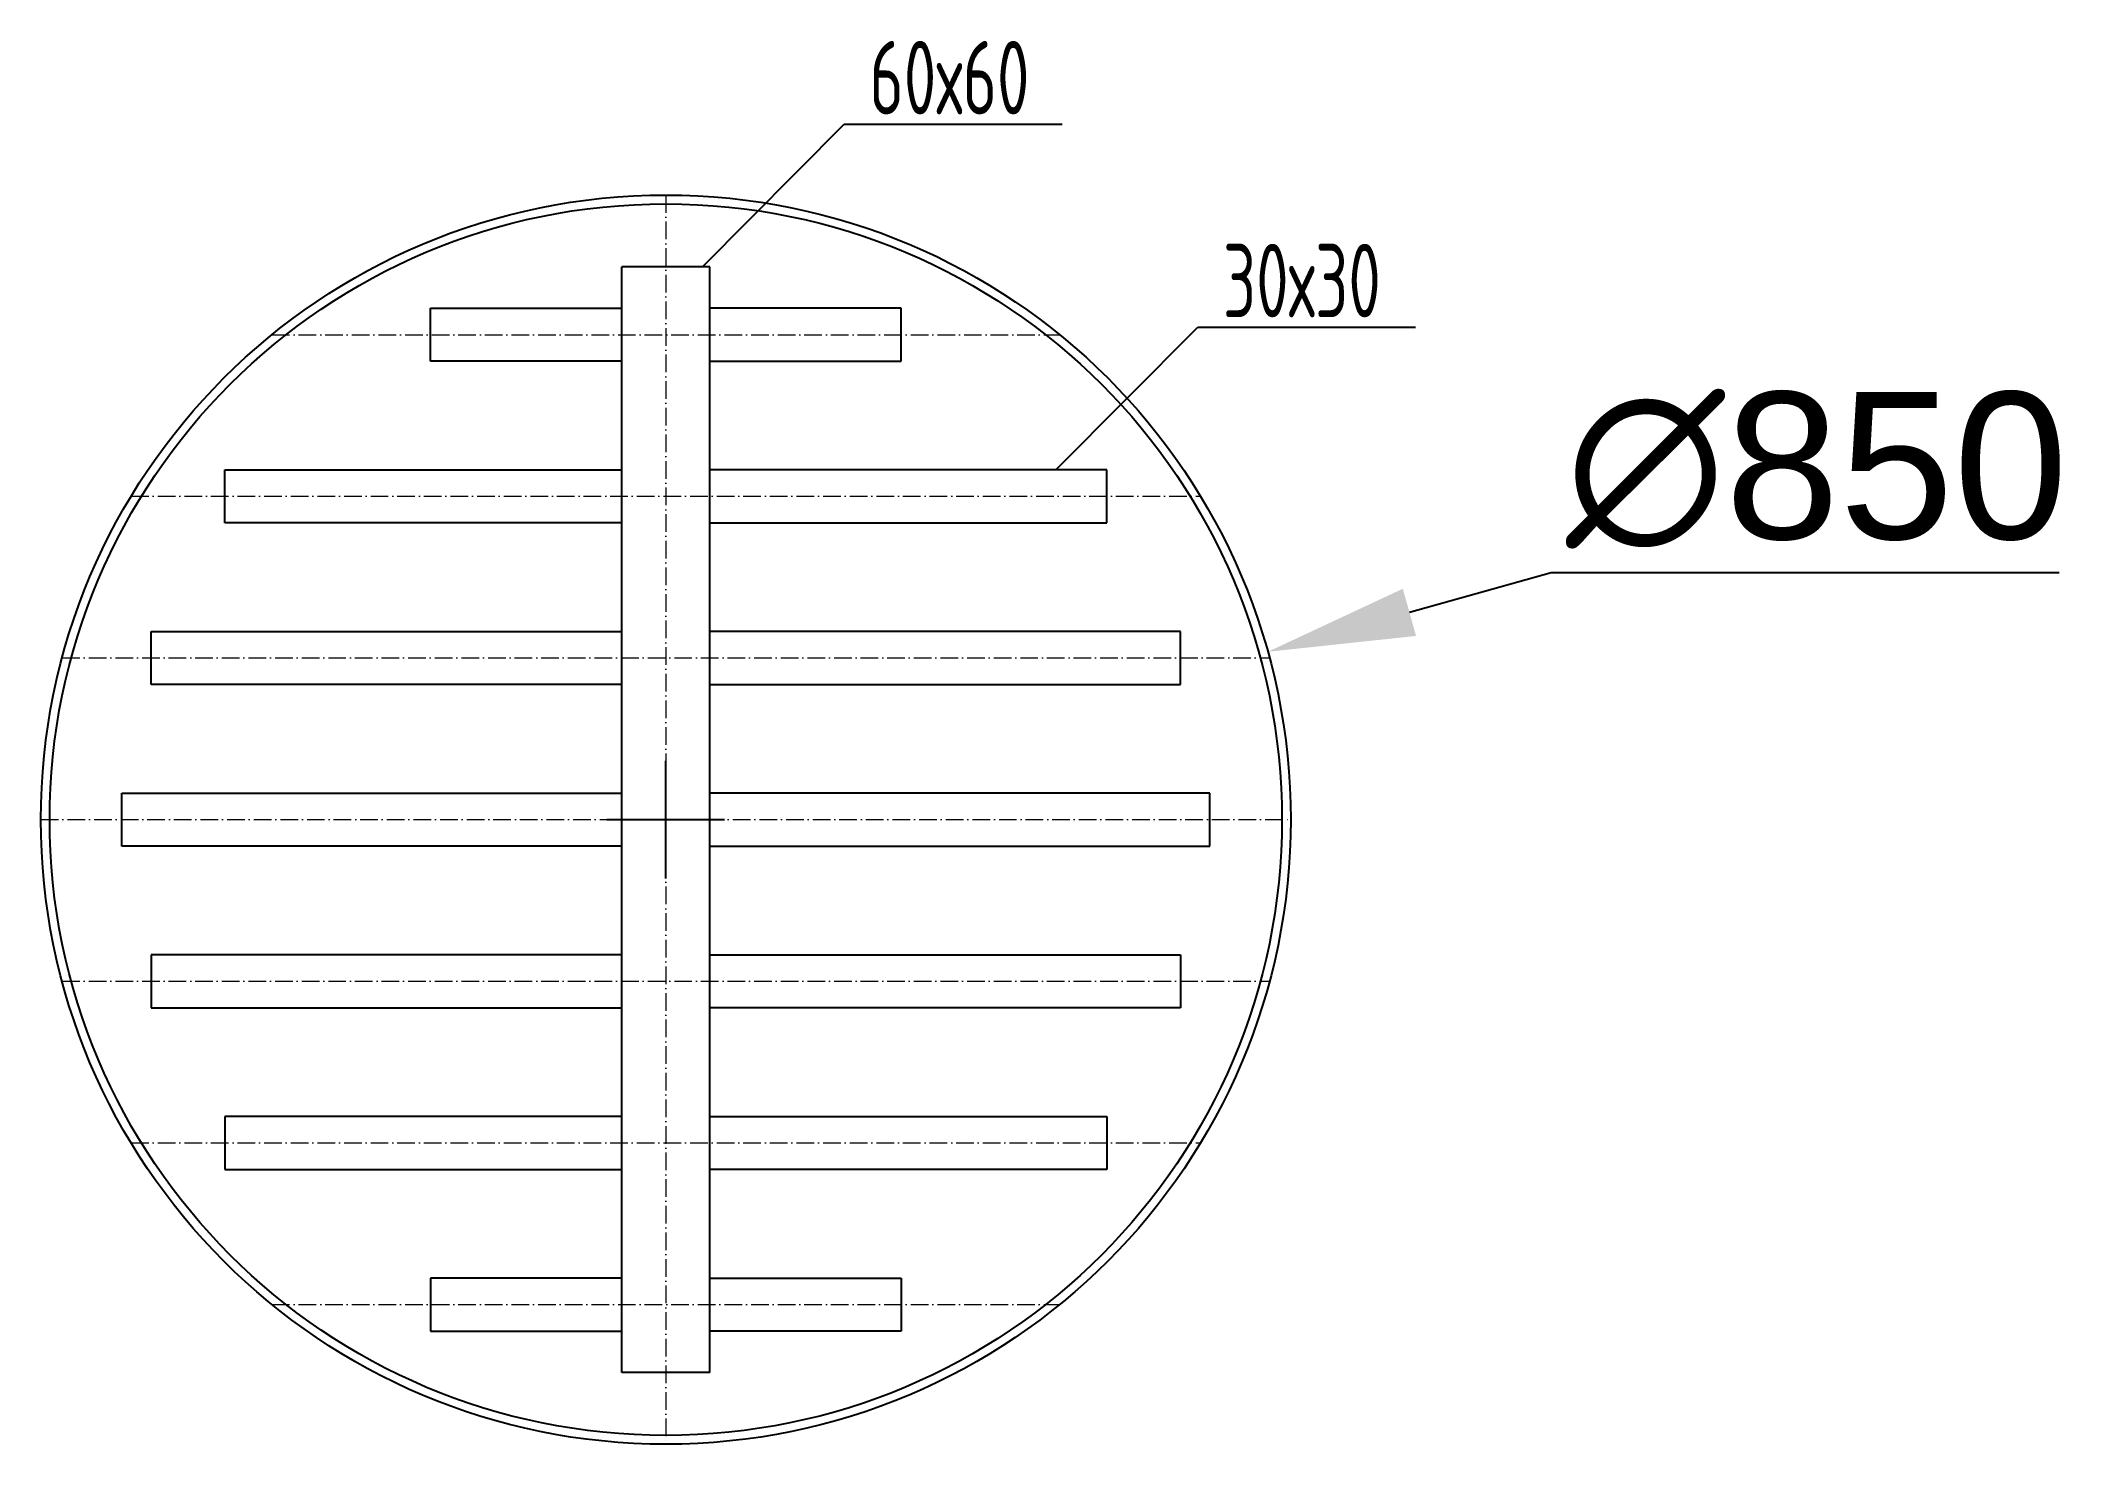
# Model space of a CAD drawing. Header units: inches. Extents: x 20007 to 21396, y 2974 to 3929.
import ezdxf

# ---------------------------------------------------------------- set-up
doc = ezdxf.new("R2010")
doc.units = ezdxf.units.IN
doc.header["$MEASUREMENT"] = 0
doc.linetypes.add('ACAD_ISO04W100', pattern=[30, 24, -3, 0, -3])
doc.linetypes.add('ACAD_ISO10W100', pattern=[18, 12, -3, 0, -3])
doc.layers.get('Defpoints').update_dxf_attribs({"color": 2})
doc.layers.add('1', color=7, linetype='Continuous')
doc.layers.add('Размеры', color=5, linetype='Continuous')
doc.layers.add('Filter_axis', color=10, linetype='ACAD_ISO04W100', lineweight=15)
doc.styles.get("Standard").update_dxf_attribs({"font": 'arial.ttf'})
doc.styles.add('ГОСТ', font='GOST_A.TTF', dxfattribs={"width": 0.8, "height": 2.5})
doc.dimstyles.new('ГОСТ', dxfattribs={"dimtxt": 100, "dimasz": 100, "dimexe": 100, "dimexo": 32, "dimgap": 16, "dimtad": 1, "dimtoh": 1, "dimdec": 0, "dimzin": 0, "dimdsep": 46, "dimtxsty": 'Standard', "dimcen": 40, "dimadec": 0, "dimazin": 0, "dimtfac": 1, "dimtdec": 0, "dimtofl": 0, "dimtmove": 0, "dimatfit": 3, "dimfxl": 1, "dimtolj": 1, "dimtzin": 0, "dimarcsym": 1})

# ---------------------------------------------------------------- blocks, each defined once
blk = doc.blocks.new('*D18')
at = {"layer": 'Defpoints', "color": 0, "transparency": 16777216}
for p in [(20841.2, 3513.4), (20022.4, 3285.1)]:
    blk.add_point(p, dxfattribs=at)
at = {"layer": 'Размеры', "color": 0, "lineweight": -2, "transparency": 16777216}
for p, q in [((21033.9, 3567.1), (20937.5, 3540.2)), ((21379.3, 3567.1), (21033.9, 3567.1)), ((20431.8, 3359.2), (20431.8, 3439.2)), ((20391.8, 3399.2), (20471.8, 3399.2))]:
    blk.add_line(p, q, dxfattribs=at)
at = {"layer": 'Размеры', "color": 0, "transparency": 16777216}
blk.add_solid([(20933, 3556.3), (20942, 3524.2), (20841.2, 3513.4)], dxfattribs=at)
at = {"layer": 'Размеры', "color": 0, "transparency": 16777216, "insert": (21214.6, 3636.9), "char_height": 100, "attachment_point": 5}
blk.add_mtext('\\A1;∅850', dxfattribs=at)

msp = doc.modelspace()

# ---------------------------------------------------------------- linework, layer by layer
at = {"layer": '1'}
for p, q in [((20461.8, 3775.4), (20401.8, 3775.4)), ((20401.8, 3023.1), (20401.8, 3775.4)), ((20461.8, 3023.1), (20461.8, 3775.4)), ((20271.8, 3747.2), (20401.8, 3747.2)), ((20271.8, 3711.2), (20271.8, 3747.2)), ((20591.8, 3747.2), (20461.8, 3747.2)), ((20591.8, 3711.2), (20591.8, 3747.2)), ((20401.8, 3711.2), (20271.8, 3711.2)), ((20461.8, 3711.2), (20591.8, 3711.2)), ((20131.8, 3601.2), (20131.8, 3637.2)), ((20131.8, 3637.2), (20401.8, 3637.2)), ((20731.8, 3637.2), (20461.8, 3637.2)), ((20731.8, 3601.2), (20731.8, 3637.2)), ((20401.8, 3601.2), (20131.8, 3601.2)), ((20461.8, 3601.2), (20731.8, 3601.2)), ((20081.8, 3491.2), (20081.8, 3527.2)), ((20081.8, 3527.2), (20401.8, 3527.2)), ((20781.8, 3527.2), (20461.8, 3527.2)), ((20781.8, 3491.2), (20781.8, 3527.2)), ((20401.8, 3491.2), (20081.8, 3491.2)), ((20461.8, 3491.2), (20781.8, 3491.2)), ((20061.8, 3381.2), (20061.8, 3417.2)), ((20061.8, 3417.2), (20401.8, 3417.2)), ((20801.8, 3417.2), (20461.8, 3417.2)), ((20801.8, 3381.2), (20801.8, 3417.2)), ((20401.8, 3381.2), (20061.8, 3381.2)), ((20461.8, 3381.2), (20801.8, 3381.2)), ((20401.8, 3307.2), (20081.8, 3307.2)), ((20081.8, 3307.2), (20081.8, 3271.2)), ((20461.8, 3307.2), (20781.8, 3307.2)), ((20781.8, 3307.2), (20781.8, 3271.2)), ((20081.8, 3271.2), (20401.8, 3271.2)), ((20781.8, 3271.2), (20461.8, 3271.2)), ((20401.8, 3197.2), (20131.8, 3197.2)), ((20131.8, 3197.2), (20131.8, 3161.2)), ((20461.8, 3197.2), (20731.8, 3197.2)), ((20731.8, 3197.2), (20731.8, 3161.2)), ((20131.8, 3161.2), (20401.8, 3161.2)), ((20731.8, 3161.2), (20461.8, 3161.2)), ((20401.8, 3087.2), (20271.8, 3087.2)), ((20271.8, 3087.2), (20271.8, 3051.2)), ((20461.8, 3087.2), (20591.8, 3087.2)), ((20591.8, 3087.2), (20591.8, 3051.2)), ((20271.8, 3051.2), (20401.8, 3051.2)), ((20591.8, 3051.2), (20461.8, 3051.2)), ((20461.8, 3023.1), (20401.8, 3023.1))]:
    msp.add_line(p, q, dxfattribs=at)
for radius in [425, 419]:
    msp.add_circle((20431.8, 3399.2), radius, dxfattribs=at)
at = {"layer": 'Filter_axis', "linetype": 'ACAD_ISO10W100'}
for points in [[(20431.8, 3824.2), (20431.8, 2974.2)], [(20164, 3729.2), (20699.6, 3729.2)], [(20068.2, 3619.2), (20795.4, 3619.2)], [(20021.3, 3509.2), (20842.3, 3509.2)], [(20006.8, 3399.2), (20856.8, 3399.2)], [(20021.3, 3289.2), (20842.3, 3289.2)], [(20068.2, 3179.2), (20795.4, 3179.2)], [(20164, 3069.2), (20699.6, 3069.2)]]:
    msp.add_lwpolyline(points, dxfattribs=at)
at = {"layer": 'Размеры'}
for p, q in [((20456.8, 3775.4), (20553.2, 3872.5)), ((20553.2, 3872.5), (20701.4, 3872.5)), ((20697.1, 3637.2), (20793.5, 3734.4)), ((20793.5, 3734.4), (20941.7, 3734.4))]:
    msp.add_line(p, q, dxfattribs=at)

# ---------------------------------------------------------------- texts
at = {"layer": 'Размеры', "char_height": 50, "width": 119.564, "attachment_point": 1, "style": 'ГОСТ'}
for s, insert in [('60х60', (20570.3, 3929.1)), ('30х30', (20810.6, 3791))]:
    msp.add_mtext(s, dxfattribs=dict(at, insert=insert))

# ---------------------------------------------------------------- dimensions: what is measured, and where the dimension line sits
at = {"layer": 'Размеры'}
dim = msp.add_diameter_dim_2p(p1=(20022.4, 3285.1), p2=(20841.2, 3513.4), dimstyle='ГОСТ', dxfattribs=at)
dim.commit()
dim.dimension.update_dxf_attribs({"geometry": '*D18', "text_midpoint": (21214.6, 3636.9)})

doc.saveas('drawing.dxf')
